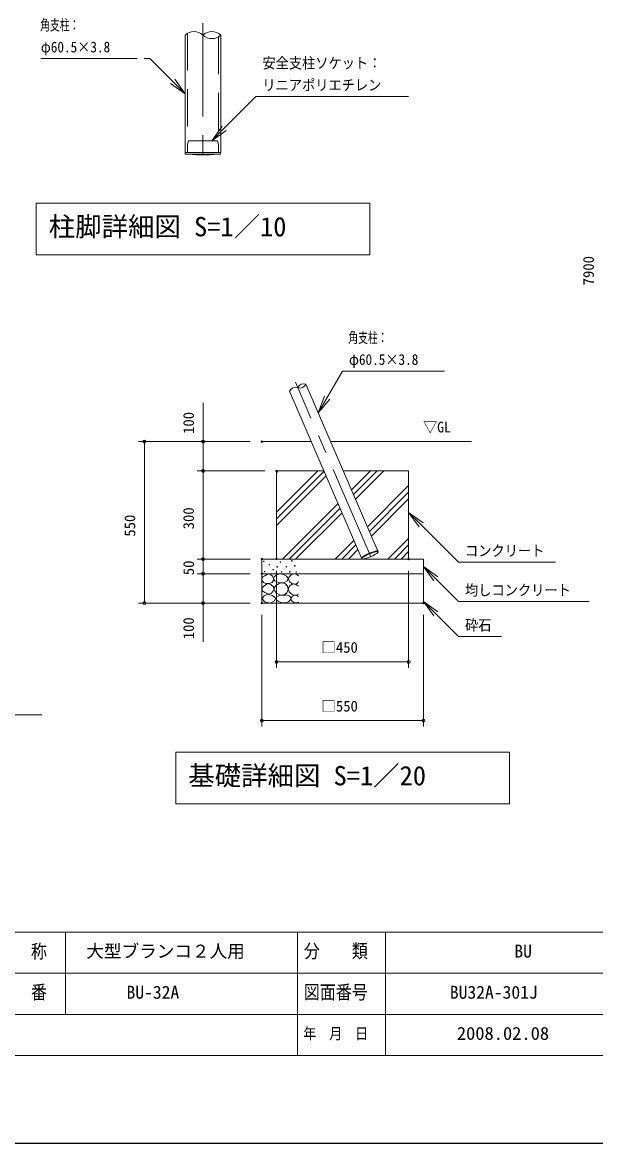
# Model space of a CAD drawing. Units: millimetres, scale not verified, with parts at other scales. Extents: x 0 to 420, y 0 to 297.
# Drawn here: x 221 to 318.5, y 0 to 190.8 of the extents above; entities that cross this region are included whole.
import ezdxf
from ezdxf.enums import TextEntityAlignment as Align

# ---------------------------------------------------------------- set-up
doc = ezdxf.new("R2010")
doc.units = ezdxf.units.MM
doc.header["$LTSCALE"] = 0.5
doc.header["$PDMODE"] = 32
doc.header["$PDSIZE"] = 0.25
doc.linetypes.add('USER1', pattern=[50.8, 31.75, -6.35, 6.35, -6.35])
doc.linetypes.add('USER2', pattern=[19.05, 12.7, -6.35])
for name, color, linetype, lineweight in [('DEFPOINTS_3', 7, 'Continuous', 0), ('LY_2', 7, 'Continuous', 0), ('LY_5', 2, 'Continuous', 18), ('LY_6', 7, 'Continuous', 0)]:
    doc.layers.add(name, color=color, linetype=linetype, lineweight=lineweight)
doc.layers.add('LY_4', color=7, linetype='Continuous')
doc.styles.add('ＭＳ ゴシック', font='')
doc.styles.get('ＭＳ ゴシック').set_extended_font_data('MS Gothic')

# ---------------------------------------------------------------- blocks, each defined once
blk = doc.blocks.new('-002-_U2')
at = {"color": 7, "linetype": 'Continuous', "lineweight": 0}
for p, q in [((-1, 0.1667), (0, 0)), ((0, 0), (-1, 0)), ((-1, -0.1667), (0, 0))]:
    blk.add_line(p, q, dxfattribs=at)
blk = doc.blocks.new('-022-_DOTBLANK')
at = {"color": 7, "linetype": 'Continuous', "lineweight": 0}
blk.add_line((-0.5, 0), (-1, 0), dxfattribs=at)
blk.add_circle((0, 0), 0.5, dxfattribs=at)
blk = doc.blocks.new('-001-MS_2')
at = {"color": 7, "linetype": 'Continuous', "lineweight": 0}
for p, q in [((3.92, 89.34), (0.27, 83.88)), ((0.27, 83.88), (1.28, 76.29)), ((9.77, 93.38), (3.92, 89.34)), ((15.99, 96.86), (9.77, 93.38)), ((22.45, 99.4), (15.99, 96.86)), ((29.91, 96.94), (22.45, 99.4)), ((36.07, 92.11), (29.91, 96.94)), ((39.03, 87.18), (36.07, 92.11)), ((38.56, 75.54), (39.88, 81.98)), ((39.88, 81.98), (39.03, 87.18)), ((43.36, 91), (39.71, 84.09)), ((39.71, 84.09), (40.58, 80.12)), ((40.58, 80.12), (44.3, 75.71)), ((51.33, 96.79), (43.36, 91)), ((56.97, 98.88), (51.33, 96.79)), ((61.87, 99.49), (56.97, 98.88)), ((73.64, 97.86), (61.87, 99.49)), ((84.31, 91.65), (73.64, 97.86)), ((89.01, 86.31), (84.31, 91.65)), ((86.23, 75.46), (89.98, 81.65)), ((89.98, 81.65), (89.01, 86.31)), ((92.65, 88.94), (90.78, 82.21)), ((90.78, 82.21), (94.45, 73.44)), ((97.12, 94.25), (92.65, 88.94)), ((102.27, 97.95), (97.12, 94.25)), ((107.89, 99.64), (102.27, 97.95)), ((116.57, 98.15), (107.89, 99.64)), ((125, 93.3), (116.57, 98.15)), ((2.69, 52.66), (0.27, 45.85)), ((0.27, 45.85), (3.9, 41.03)), ((1.28, 76.29), (6.29, 69.94)), ((9.14, 59.48), (2.69, 52.66)), ((3.9, 41.03), (10.41, 36.67)), ((6.29, 69.94), (13.15, 67.35)), ((14.58, 63.66), (9.14, 59.48)), ((13.15, 67.35), (20.86, 67.08)), ((19.91, 66.45), (14.58, 63.66)), ((31.08, 63.24), (19.91, 66.45)), ((20.86, 67.08), (28.48, 67.69)), ((28.48, 67.69), (34.81, 70.25)), ((39.24, 55.99), (31.08, 63.24)), ((31.36, 32.78), (37.66, 39.2)), ((34.81, 70.25), (38.56, 75.54)), ((37.66, 39.2), (40.76, 47.48)), ((40.76, 47.48), (39.24, 55.99)), ((47.31, 59.54), (41.33, 48.68)), ((41.33, 48.68), (43.97, 41.48)), ((43.97, 41.48), (49.17, 35.16)), ((44.3, 75.71), (53.79, 70.93)), ((61.06, 67.6), (47.31, 59.54)), ((53.79, 70.93), (63.76, 69.49)), ((72.24, 68.87), (61.06, 67.6)), ((63.76, 69.49), (71.12, 69.32)), ((71.12, 69.32), (78.63, 70.84)), ((81.06, 65.44), (72.24, 68.87)), ((78.63, 70.84), (86.23, 75.46)), ((87.97, 57.29), (81.06, 65.44)), ((85.4, 34.78), (90.25, 46.52)), ((90.25, 46.52), (87.97, 57.29)), ((92.41, 54.25), (90.78, 47.04)), ((90.78, 47.04), (93.44, 38.43)), ((96.8, 60.03), (92.41, 54.25)), ((93.44, 38.43), (99.65, 31.51)), ((94.45, 73.44), (102.5, 67)), ((102.77, 63.87), (96.8, 60.03)), ((102.5, 67), (110.8, 64.62)), ((109.47, 65.1), (102.77, 63.87)), ((117.54, 62.64), (109.47, 65.1)), ((110.8, 64.62), (118.03, 65.73)), ((124.68, 57.18), (117.54, 62.64)), ((118.03, 65.73), (122.08, 69.11)), ((122.08, 69.11), (125, 73.65)), ((7.78, 24.5), (0.96, 15.68)), ((0.96, 15.68), (9.45, 4.41)), ((19.09, 30.52), (7.78, 24.5)), ((9.45, 4.41), (27.89, 0.3)), ((10.41, 36.67), (17.05, 32.38)), ((17.05, 32.38), (23.72, 30.33)), ((36.88, 25.89), (19.09, 30.52)), ((23.72, 30.33), (31.36, 32.78)), ((27.89, 0.3), (42.24, 6.41)), ((47.66, 16.78), (36.88, 25.89)), ((42.24, 6.41), (47.66, 16.78)), ((51.59, 21.5), (47.28, 16.1)), ((47.28, 16.1), (49.96, 11.42)), ((49.17, 35.16), (61.76, 28.31)), ((49.96, 11.42), (55.93, 6.91)), ((60.52, 25.56), (51.59, 21.5)), ((55.93, 6.91), (62.4, 3.07)), ((68.66, 27), (60.52, 25.56)), ((61.76, 28.31), (75.12, 27.32)), ((62.4, 3.07), (69.71, 0.69)), ((76.2, 26.37), (68.66, 27)), ((69.71, 0.69), (81.56, 0.93)), ((75.12, 27.32), (85.4, 34.78)), ((85.1, 27.83), (76.2, 26.37)), ((81.56, 0.93), (91.88, 5.02)), ((93.5, 25.29), (85.1, 27.83)), ((91.88, 5.02), (96.58, 9.83)), ((97.57, 20.71), (93.5, 25.29)), ((96.58, 9.83), (98.63, 15.56)), ((98.63, 15.56), (97.57, 20.71)), ((102.98, 22.43), (98.7, 15.67)), ((98.7, 15.67), (99.31, 12)), ((99.31, 12), (102.19, 7.75)), ((99.65, 31.51), (107.29, 27.64)), ((102.19, 7.75), (109.35, 2.28)), ((111.69, 26.76), (102.98, 22.43)), ((107.29, 27.64), (114.86, 26.76)), ((109.35, 2.28), (116.76, 0.46)), ((118.98, 25.96), (111.69, 26.76)), ((114.86, 26.76), (120.01, 28.2)), ((116.76, 0.46), (121.06, 1.51)), ((125, 22.64), (118.98, 25.96)), ((120.01, 28.2), (124.68, 30.88)), ((121.06, 1.51), (125, 3.63))]:
    blk.add_line(p, q, dxfattribs=at)
for centre in [(6.61, 142.18), (25.62, 130.77), (38.61, 113.98), (52.55, 123.48), (63.96, 139.96), (83.5, 123.55), (102.42, 144.09), (112.42, 127.06), (9.77, 107.32), (67.44, 106.37), (95.12, 106.52), (117.28, 105.98)]:
    blk.add_circle(centre, 1, dxfattribs=at)

msp = doc.modelspace()

# ---------------------------------------------------------------- linework, layer by layer
at = {"layer": 'DEFPOINTS_3'}
msp.add_line((0.2883, -0.0189), (420.2883, -0.0189), dxfattribs=at)
at = {"layer": 'LY_2'}
for p, q in [((17.7883, 35.9811), (402.7883, 35.9811)), ((228.2883, 35.9811), (228.2883, 21.9811)), ((267.7883, 35.9811), (267.7883, 14.9811)), ((282.7883, 35.9811), (282.7883, 14.9811)), ((215.2883, 28.9811), (332.7883, 28.9811)), ((160.2883, 21.9811), (402.7883, 21.9811)), ((17.7883, 14.9811), (402.7883, 14.9811))]:
    msp.add_line(p, q, dxfattribs=at)
at = {"layer": 'LY_5', "color": 7, "linetype": 'USER2', "lineweight": 0}
for p, q in [((249.0567, 188.9746), (249.0567, 168.6818)), ((254.3467, 188.389), (254.3467, 168.6818)), ((249.2392, 170.6818), (249.0567, 170.0509)), ((249.0567, 170.0509), (249.0567, 168.6818)), ((254.1642, 170.6818), (249.2392, 170.6818)), ((254.1642, 170.6818), (254.3467, 170.0509)), ((254.3467, 170.0509), (254.3467, 168.6818))]:
    msp.add_line(p, q, dxfattribs=at)
at = {"layer": 'LY_5', "color": 7, "linetype": 'USER1', "lineweight": 0}
for p, q in [((251.7017, 190.6818), (251.7017, 166.6818)), ((280.1511, 100.1265), (267.4548, 129.5827)), ((280.1511, 100.1265), (280.2551, 99.8853))]:
    msp.add_line(p, q, dxfattribs=at)
at = {"layer": 'LY_5', "color": 7, "lineweight": 0}
for p, q in [((248.6767, 188.6818), (248.6767, 168.6818)), ((254.7267, 188.6818), (254.7267, 168.6818)), ((248.6767, 168.6818), (254.7267, 168.6818)), ((278.7621, 99.5278), (266.4617, 128.0657)), ((281.5401, 100.7252), (269.2396, 129.263)), ((270.1618, 119.4811), (261.7284, 119.4811)), ((297.4284, 119.4811), (273.4559, 119.4811)), ((264.2284, 107.4438), (271.2657, 114.4811)), ((264.2284, 114.179), (264.5305, 114.4811)), ((272.317, 114.4811), (264.2284, 114.4811)), ((264.2284, 114.4811), (264.2284, 99.4811)), ((264.2284, 106.3213), (272.3384, 114.4313)), ((264.2284, 105.1988), (272.6765, 113.6469)), ((286.7284, 114.4811), (275.611, 114.4811)), ((277.007, 111.2422), (280.2459, 114.4811)), ((277.3451, 110.4578), (281.3684, 114.4811)), ((277.6832, 109.6733), (282.491, 114.4811)), ((286.7284, 99.4811), (286.7284, 114.4811)), ((279.7119, 104.9668), (286.7284, 111.9833)), ((280.05, 104.1824), (286.7284, 110.8608)), ((265.2459, 99.4811), (274.7052, 108.9403)), ((280.3881, 103.3979), (286.7284, 109.7382)), ((266.3684, 99.4811), (275.0433, 108.1559)), ((267.491, 99.4811), (275.3814, 107.3715)), ((274.2262, 99.4811), (277.41, 102.6649)), ((275.3487, 99.4811), (277.7481, 101.8805)), ((283.2064, 99.4811), (286.7284, 103.0031)), ((284.329, 99.4811), (286.7284, 101.8805)), ((261.7284, 99.4811), (289.2284, 99.4811)), ((261.7284, 99.4811), (261.7284, 91.9811)), ((276.4712, 99.4811), (278.0862, 101.0961)), ((278.7605, 99.5644), (278.7826, 99.6107)), ((278.7621, 99.5278), (278.7605, 99.5644)), ((278.7876, 99.5015), (278.7621, 99.5278)), ((278.7826, 99.6107), (278.8281, 99.6657)), ((278.8364, 99.4858), (278.7876, 99.5015)), ((278.8281, 99.6657), (278.8963, 99.7286)), ((278.9077, 99.4811), (278.8364, 99.4858)), ((278.8963, 99.7286), (278.9859, 99.7984)), ((279.0002, 99.4875), (278.9077, 99.4811)), ((278.9859, 99.7984), (279.0955, 99.8737)), ((279.1125, 99.5047), (279.0002, 99.4875)), ((279.0955, 99.8737), (279.2231, 99.9534)), ((279.2425, 99.5326), (279.1125, 99.5047)), ((279.2231, 99.9534), (279.3666, 100.0361)), ((279.388, 99.5707), (279.2425, 99.5326)), ((279.3666, 100.0361), (279.5235, 100.1202)), ((279.5467, 99.6183), (279.388, 99.5707)), ((279.5235, 100.1202), (279.6912, 100.2045)), ((279.7156, 99.6746), (279.5467, 99.6183)), ((279.6912, 100.2045), (279.8668, 100.2875)), ((279.892, 99.7386), (279.7156, 99.6746)), ((279.8668, 100.2875), (280.0472, 100.3677)), ((280.0729, 99.8092), (279.892, 99.7386)), ((280.0472, 100.3677), (280.2293, 100.4438)), ((280.2551, 99.8853), (280.0729, 99.8092)), ((280.2293, 100.4438), (280.4102, 100.5144)), ((280.4355, 99.9655), (280.2551, 99.8853)), ((280.4102, 100.5144), (280.5866, 100.5785)), ((280.611, 100.0485), (280.4355, 99.9655)), ((280.5866, 100.5785), (280.7556, 100.6347)), ((280.7787, 100.1328), (280.611, 100.0485)), ((280.7556, 100.6347), (280.9142, 100.6823)), ((280.9356, 100.217), (280.7787, 100.1328)), ((280.9142, 100.6823), (281.0598, 100.7204)), ((281.0791, 100.2996), (280.9356, 100.217)), ((281.0598, 100.7204), (281.1898, 100.7483)), ((281.2068, 100.3793), (281.0791, 100.2996)), ((281.1898, 100.7483), (281.302, 100.7656)), ((281.3164, 100.4547), (281.2068, 100.3793)), ((281.302, 100.7656), (281.3946, 100.7719)), ((281.406, 100.5244), (281.3164, 100.4547)), ((281.3946, 100.7719), (281.4659, 100.7672)), ((281.4741, 100.5873), (281.406, 100.5244)), ((281.4659, 100.7672), (281.5146, 100.7516)), ((281.5197, 100.6424), (281.4741, 100.5873)), ((281.5146, 100.7516), (281.5401, 100.7252)), ((281.5418, 100.6886), (281.5197, 100.6424)), ((281.5401, 100.7252), (281.5418, 100.6886)), ((285.4515, 99.4811), (286.7284, 100.758)), ((289.2284, 91.9811), (289.2284, 99.4811)), ((261.7284, 96.9811), (289.2284, 96.9811)), ((261.7284, 91.9811), (289.2284, 91.9811)), ((224.2883, 72.9811), (209.9793, 72.9811)), ((0.1954, 0.0242), (420.3046, 0.0242))]:
    msp.add_line(p, q, dxfattribs=at)
at = {"layer": 'LY_5'}
for p, q in [((248.7017, 168.6818), (248.7017, 168.3818)), ((254.7017, 168.6818), (248.7017, 168.6818)), ((254.7017, 168.3818), (248.7017, 168.3818)), ((254.7017, 168.6818), (254.7017, 168.3818)), ((278.7215, 99.6549), (278.7436, 99.7011)), ((278.7232, 99.6183), (278.7215, 99.6549)), ((278.7436, 99.7011), (278.7891, 99.7562)), ((278.7891, 99.7562), (278.8573, 99.8191)), ((278.8573, 99.8191), (278.9469, 99.8888)), ((278.9469, 99.8888), (279.0565, 99.9642)), ((279.0565, 99.9642), (279.1841, 100.0439)), ((279.1841, 100.0439), (279.3276, 100.1265)), ((279.3276, 100.1265), (279.4846, 100.2107)), ((279.4846, 100.2107), (279.6522, 100.295)), ((279.6522, 100.295), (279.8278, 100.3779)), ((279.8278, 100.3779), (280.0082, 100.4582)), ((280.0082, 100.4582), (280.1904, 100.5342)), ((280.1904, 100.5342), (280.3712, 100.6049)), ((280.3712, 100.6049), (280.5476, 100.6689)), ((280.5476, 100.6689), (280.7166, 100.7252)), ((280.7166, 100.7252), (280.8752, 100.7728)), ((280.8752, 100.7728), (281.0208, 100.8108)), ((281.0208, 100.8108), (281.1508, 100.8388)), ((281.1508, 100.8388), (281.263, 100.856)), ((281.263, 100.856), (281.3556, 100.8624)), ((281.3556, 100.8624), (281.4269, 100.8577)), ((281.4269, 100.8577), (281.4757, 100.842)), ((281.4757, 100.842), (281.5011, 100.8156))]:
    msp.add_line(p, q, dxfattribs=at)
at = {"layer": 'LY_5', "color": 7}
for p, q in [((280.1017, 160.0753), (223.3017, 160.0753)), ((223.3017, 160.0753), (223.3017, 151.2753)), ((280.1017, 151.2753), (280.1017, 160.0753)), ((223.3017, 151.2753), (280.1017, 151.2753)), ((303.8784, 66.6188), (247.0784, 66.6188)), ((247.0784, 66.6188), (247.0784, 57.8188)), ((303.8784, 57.8188), (303.8784, 66.6188)), ((247.0784, 57.8188), (303.8784, 57.8188))]:
    msp.add_line(p, q, dxfattribs=at)
at = {"layer": 'LY_5'}
for centre, radius, start, end in [((250.1892, 187.1117), 2.1801, 46.07099, 133.92901), ((253.2142, 187.1117), 2.1801, 46.07099, 133.92901), ((253.2142, 190.2519), 2.1801, 226.07099, 313.92901), ((251.7017, 198.6513), 30.3695, 265.34909, 274.65091), ((267.4669, 127.6441), 1.0901, 69.38814, 157.24617), ((268.8559, 128.2428), 1.0901, 69.38818, 157.24609), ((268.2344, 129.6846), 1.0901, 249.38811, 337.24616)]:
    msp.add_arc(centre, radius, start, end, dxfattribs=at)
at = {"layer": 'LY_6'}
for p, q in [((224.091, 184.6818), (240.4864, 184.6818)), ((242.6767, 184.6818), (241.6767, 184.6818)), ((246.5554, 180.8031), (242.6767, 184.6818)), ((255.323, 172.8031), (260.7267, 178.2068)), ((260.7267, 178.2068), (261.7267, 178.2068)), ((261.7267, 178.2068), (286.7184, 178.2068)), ((272.8477, 126.9701), (275.4521, 131.4811)), ((275.4521, 131.4811), (276.4521, 131.4811)), ((276.4521, 131.4811), (292.8476, 131.4811)), ((251.7284, 119.4811), (251.7284, 126.0668)), ((259.7284, 119.4811), (240.7284, 119.4811)), ((241.7284, 91.9811), (241.7284, 119.4811)), ((259.7284, 119.4811), (250.7284, 119.4811)), ((251.7284, 114.4811), (251.7284, 119.4811)), ((262.2284, 114.4811), (250.7284, 114.4811)), ((262.2284, 114.4811), (250.7284, 114.4811)), ((251.7284, 99.4811), (251.7284, 114.4811)), ((288.8517, 105.2957), (295.2284, 98.9311)), ((251.7284, 99.4811), (251.7284, 102.4811)), ((259.7284, 99.4811), (250.7284, 99.4811)), ((259.7284, 99.4811), (250.7284, 99.4811)), ((251.7284, 96.9811), (251.7284, 99.4811)), ((264.2284, 97.4811), (264.2284, 80.9811)), ((286.7284, 97.4811), (286.7284, 80.9811)), ((295.2284, 98.9311), (296.2284, 98.9311)), ((296.2284, 98.9311), (311.7544, 98.9311)), ((259.7284, 96.9811), (250.7284, 96.9811)), ((259.7284, 96.9811), (250.7284, 96.9811)), ((251.7284, 96.9811), (251.7284, 93.9811)), ((251.7284, 91.9811), (251.7284, 96.9811)), ((291.3497, 96.1098), (295.2284, 92.2311)), ((259.7284, 91.9811), (240.7284, 91.9811)), ((259.7284, 91.9811), (250.7284, 91.9811)), ((251.7284, 85.3954), (251.7284, 91.9811)), ((295.2284, 92.2311), (296.2284, 92.2311)), ((296.2284, 92.2311), (317.4784, 92.2311)), ((261.7284, 89.9811), (261.7284, 70.9811)), ((289.2284, 89.9811), (289.2284, 70.9811)), ((291.3497, 90.1598), (295.2284, 86.2811)), ((295.2284, 86.2811), (296.2284, 86.2811)), ((296.2284, 86.2811), (302.5136, 86.2811)), ((286.7284, 81.9811), (264.2284, 81.9811)), ((289.2284, 71.9811), (261.7284, 71.9811))]:
    msp.add_line(p, q, dxfattribs=at)
for p in [(241.7284, 119.4811), (251.7284, 119.4811), (261.7284, 119.4811), (261.7284, 119.4811), (251.7284, 114.4811), (264.2284, 114.4811), (264.2284, 114.4811), (251.7284, 99.4811), (261.7284, 99.4811), (261.7284, 99.4811), (264.2284, 99.4811), (286.7284, 99.4811), (251.7284, 96.9811), (261.7284, 96.9811), (261.7284, 96.9811), (261.7284, 91.9811), (261.7284, 91.9811), (261.7284, 91.9811), (289.2284, 91.9811), (264.2284, 81.9811), (261.7284, 71.9811)]:
    msp.add_point(p, dxfattribs=at)

# ---------------------------------------------------------------- block references
for name, p, xscale, yscale, rotation in [('-002-_U2', (248.6767, 178.6818), 3, 3, 315), ('-002-_U2', (253.2017, 170.6818), 3, 3, 225), ('-002-_U2', (271.3477, 124.3721), 3, 3, 240), ('-022-_DOTBLANK', (241.7284, 119.4811), 0.5, 0.5, 90), ('-022-_DOTBLANK', (251.7284, 119.4811), 0.5, 0.5, 90), ('-022-_DOTBLANK', (251.7284, 114.4811), 0.5, 0.5, 270), ('-022-_DOTBLANK', (251.7284, 114.4811), 0.5, 0.5, 90), ('-002-_U2', (286.7284, 107.415), 3, 3, 135.05422), ('-022-_DOTBLANK', (251.7284, 99.4811), 0.5, 0.5, 270), ('-022-_DOTBLANK', (251.7284, 99.4811), 0.5, 0.5, 270), ('-002-_U2', (289.2284, 98.2311), 3, 3, 135), ('-022-_DOTBLANK', (251.7284, 96.9811), 0.5, 0.5, 90), ('-022-_DOTBLANK', (251.7284, 96.9811), 0.5, 0.5, 90), ('-022-_DOTBLANK', (241.7284, 91.9811), 0.5, 0.5, 270), ('-022-_DOTBLANK', (251.7284, 91.9811), 0.5, 0.5, 270), ('-002-_U2', (289.2284, 92.2811), 3, 3, 135), ('-022-_DOTBLANK', (264.2284, 81.9811), 0.5, 0.5, 180), ('-022-_DOTBLANK', (261.7284, 71.9811), 0.5, 0.5, 180)]:
    msp.add_blockref(name, p, dxfattribs=dict(at, xscale=xscale, yscale=yscale, rotation=rotation))
for name, p, xscale, yscale in [('-001-MS_2', (261.7284, 91.9811), 0.05, 0.05), ('-022-_DOTBLANK', (286.7284, 81.9811), 0.5, 0.5), ('-022-_DOTBLANK', (289.2284, 71.9811), 0.5, 0.5)]:
    msp.add_blockref(name, p, dxfattribs=dict(at, xscale=xscale, yscale=yscale))

# ---------------------------------------------------------------- texts
at = {"layer": 'LY_2', "style": 'ＭＳ ゴシック', "width": 0.85}
for s, height, p in [('名\u3000称', 2.346, (216.9883, 30.8172)), ('分\u3000\u3000類', 2.346, (268.8883, 30.8811)), ('型\u3000番', 2.346, (216.9883, 23.8811)), ('図面番号', 2.346, (268.8883, 23.8811)), ('年\u3000月\u3000日', 1.906, (268.7883, 17.1811))]:
    msp.add_text(s, height=height, dxfattribs=at).set_placement(p, align=Align.BOTTOM_LEFT)
at = {"layer": 'LY_4', "style": 'ＭＳ ゴシック'}
for s, p in [('大型ブランコ２人用', (231.8383, 30.9811)), ('BU', (304.7169, 30.9811)), ('BU-32A', (238.6955, 23.9811)), ('BU32A-301J', (293.7407, 23.9811))]:
    msp.add_text(s, height=2.199, dxfattribs=at).set_placement(p, align=Align.BOTTOM_LEFT)
at = {"layer": 'LY_4', "style": 'ＭＳ ゴシック', "width": 1.05}
msp.add_text('2008.02.08', height=2.199, dxfattribs=at).set_placement((294.9312, 16.9811), align=Align.BOTTOM_LEFT)
at = {"layer": 'LY_5', "color": 7, "style": 'ＭＳ ゴシック'}
for s, p in [('柱脚詳細図 S=1／10', (225.4538, 153.4253)), ('基礎詳細図 S=1／20', (249.2101, 59.9688))]:
    msp.add_text(s, height=3.299, dxfattribs=at).set_placement(p, align=Align.BOTTOM_LEFT)
at = {"layer": 'LY_6', "style": 'ＭＳ ゴシック'}
for s, width, p in [('角支柱：', 0.65, (223.9957, 188.9318)), ('φ60.5×3.8', 0.9, (224.1012, 185.1818)), ('安全支柱ソケット：', 0.9, (261.8267, 182.4568)), ('リニアポリエチレン', 0.9, (261.8267, 178.7068)), ('角支柱：', 0.65, (276.4569, 135.7311)), ('φ60.5×3.8', 0.9, (276.5624, 131.9811)), ('▽GL', 0.95, (289.2036, 120.4811)), ('コンクリート', 0.9, (296.3284, 99.4311)), ('均しコンクリート', 0.9, (296.3284, 92.7311)), ('砕石', 0.9, (296.3284, 86.7811))]:
    msp.add_text(s, height=1.833, dxfattribs=dict(at, width=width)).set_placement(p, align=Align.BOTTOM_LEFT)
for s, p in [('7900', (318.8095, 146.079)), ('100', (250.7284, 120.7822)), ('550', (240.7284, 103.2941)), ('300', (250.7284, 104.5441)), ('50', (250.7284, 96.7338)), ('100', (250.7284, 85.825))]:
    msp.add_text(s, height=1.833, rotation=90, dxfattribs=at).set_placement(p, align=Align.BOTTOM_LEFT)
for s, p in [('□450', (271.8404, 82.9811)), ('□550', (271.8404, 72.9811))]:
    msp.add_text(s, height=1.833, dxfattribs=at).set_placement(p, align=Align.BOTTOM_LEFT)

doc.saveas('drawing.dxf')
